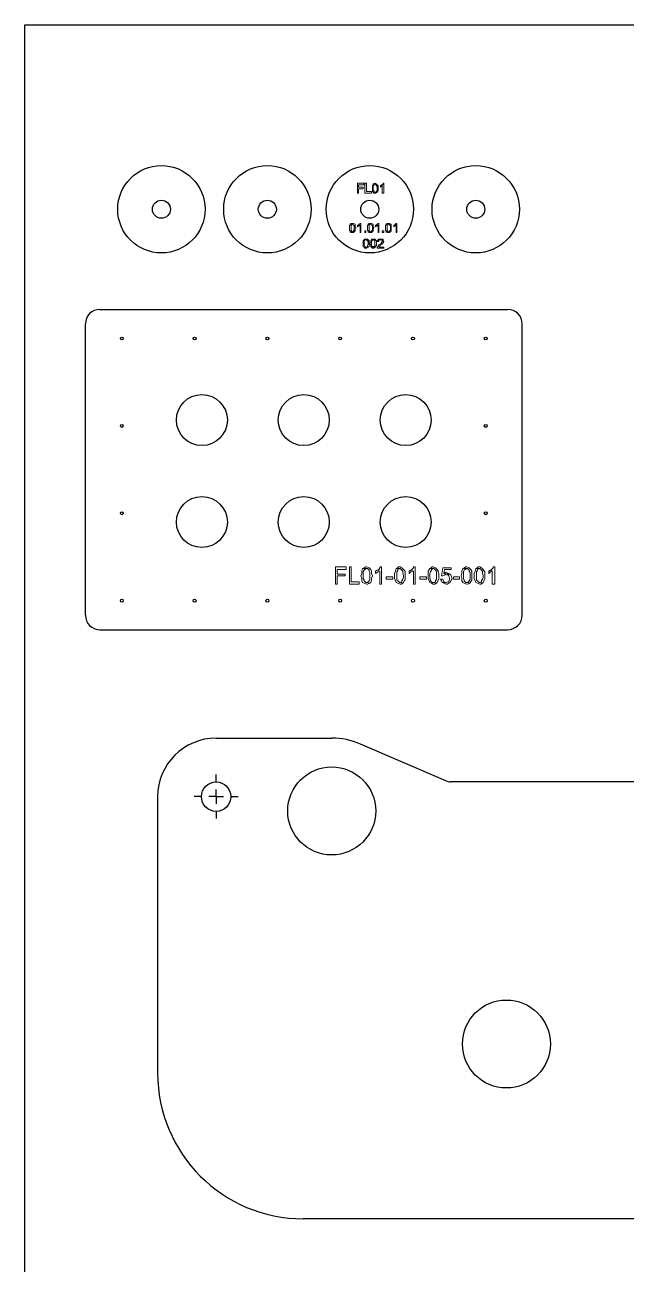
# Model space of a CAD drawing. Header units: millimetres. Extents: x 977 to 12288, y -94 to 5752.
# Drawn here: x 4496.1 to 4702.7, y 3909.1 to 4334.5 of the extents above; entities that cross this region are included whole.
import ezdxf

# ---------------------------------------------------------------- set-up
doc = ezdxf.new("R2010")
doc.units = ezdxf.units.MM
doc.layers.add('IGES$LEVEL$17', color=179, linetype='Continuous')

# ---------------------------------------------------------------- blocks, each defined once
blk = doc.blocks.new('SW_CENTERMARKSYMBOL_9')
at = {"layer": 'IGES$LEVEL$17', "color": 0}
for p, q in [((0, 5), (0, 7.55)), ((-5, 0), (-7.55, 0)), ((0, 0), (-2.5, 0)), ((0, 0), (0, 2.5)), ((0, 0), (0, -2.5)), ((0, 0), (2.5, 0)), ((5, 0), (7.55, 0)), ((0, -5), (0, -7.55))]:
    blk.add_line(p, q, dxfattribs=at)

msp = doc.modelspace()

# ---------------------------------------------------------------- linework, layer by layer
at = {"color": 7, "linetype": 'Continuous', "lineweight": 25}
for p, q in [((4521.92609047, 4236.83723018), (4661.92609047, 4236.83723018)), ((4516.92609047, 4131.83723018), (4516.92609047, 4231.83723018)), ((4666.92609047, 4131.83723018), (4666.92609047, 4231.83723018)), ((4521.92609047, 4126.83723018), (4661.92609047, 4126.83723018)), ((4561.81807738, 4089.65039199), (4601.51402229, 4089.65039199)), ((4640.75686531, 4074.97630327), (4611.39825867, 4087.61344647)), ((5553.3336824, 4074.65039199), (4642.33834313, 4074.65039199)), ((4541.74067406, 4069.57298867), (4541.74067406, 3974.65039199)), ((5260.05837794, 3924.65039199), (4591.74067406, 3924.65039199))]:
    msp.add_line(p, q, dxfattribs=at)
msp.add_lwpolyline([(4496.10751539, 2726.24700871), (4496.10751539, 4334.52942041), (5797.54761284, 4334.52942041)])
at = {"color": 4, "lineweight": 0}
for points in [[(4612.65424005, 4280.14527865), (4610.39794898, 4280.14527865), (4610.39794898, 4276.76084204), (4610.67998536, 4276.76084204), (4610.67998536, 4278.17102396), (4612.37220366, 4278.17102396), (4612.37220366, 4278.73509673), (4610.67998536, 4278.73509673), (4610.67998536, 4279.58120588), (4612.65424005, 4279.58120588)], [(4613.5003492, 4280.14527865), (4612.93627643, 4280.14527865), (4612.93627643, 4276.76084204), (4615.19256751, 4276.76084204), (4615.19256751, 4277.32491481), (4613.5003492, 4277.32491481)], [(4615.75664027, 4279.86324227), (4615.75664027, 4279.58120588), (4615.47460389, 4279.2991695), (4615.47460389, 4279.2991695), (4615.47460389, 4279.01713311), (4615.47460389, 4278.45306035), (4615.47460389, 4278.17102396), (4615.47460389, 4277.88898758), (4615.47460389, 4277.32491481), (4615.75664027, 4277.04287842), (4616.03867666, 4276.76084204), (4616.32071304, 4276.76084204), (4616.60274943, 4276.76084204), (4617.16682219, 4277.04287842), (4616.32071304, 4277.04287842), (4616.32071304, 4277.04287842), (4616.03867666, 4277.32491481), (4616.03867666, 4277.60695119), (4615.75664027, 4277.88898758), (4615.75664027, 4278.45306035), (4615.75664027, 4278.73509673), (4615.75664027, 4279.2991695), (4616.03867666, 4279.58120588), (4616.03867666, 4279.58120588), (4616.32071304, 4279.58120588)], [(4616.32071304, 4280.14527865), (4616.32071304, 4280.14527865), (4615.75664027, 4279.86324227), (4616.32071304, 4279.58120588), (4616.60274943, 4279.58120588), (4616.88478581, 4279.58120588), (4616.88478581, 4279.2991695), (4617.16682219, 4279.01713311), (4617.16682219, 4278.45306035), (4617.16682219, 4278.17102396), (4617.16682219, 4277.60695119), (4616.88478581, 4277.32491481), (4616.88478581, 4277.32491481), (4616.32071304, 4277.04287842), (4617.16682219, 4277.04287842), (4617.16682219, 4277.04287842), (4617.44885858, 4277.60695119), (4617.44885858, 4277.60695119), (4617.44885858, 4277.88898758), (4617.44885858, 4278.45306035), (4617.44885858, 4278.73509673), (4617.44885858, 4279.2991695), (4617.44885858, 4279.2991695), (4617.16682219, 4279.58120588), (4617.16682219, 4279.58120588), (4616.88478581, 4279.86324227), (4616.88478581, 4279.86324227)], [(4618.57700412, 4279.58120588), (4618.29496773, 4279.2991695), (4618.29496773, 4278.73509673), (4618.29496773, 4278.73509673), (4618.57700412, 4279.01713311), (4618.57700412, 4279.01713311), (4618.8590405, 4279.2991695)], [(4619.42311327, 4280.14527865), (4619.14107688, 4280.14527865), (4619.14107688, 4279.86324227), (4618.8590405, 4279.58120588), (4618.57700412, 4279.58120588), (4618.8590405, 4279.2991695), (4618.8590405, 4276.76084204), (4619.42311327, 4276.76084204)], [(4608.1416579, 4266.32549583), (4607.85962152, 4266.04345944), (4607.85962152, 4265.76142306), (4607.57758513, 4265.76142306), (4607.57758513, 4265.19735029), (4607.57758513, 4264.91531391), (4607.57758513, 4264.63327752), (4607.57758513, 4264.06920475), (4607.85962152, 4263.78716837), (4607.85962152, 4263.50513199), (4608.1416579, 4263.2230956), (4608.70573067, 4263.2230956), (4608.98776705, 4263.2230956), (4609.26980344, 4263.50513199), (4608.70573067, 4263.50513199), (4608.42369429, 4263.50513199), (4608.1416579, 4263.78716837), (4608.1416579, 4263.78716837), (4608.1416579, 4264.35124114), (4608.1416579, 4264.91531391), (4608.1416579, 4265.19735029), (4608.1416579, 4265.47938668), (4608.1416579, 4265.76142306), (4608.42369429, 4266.04345944), (4608.70573067, 4266.04345944)], [(4608.70573067, 4266.32549583), (4608.42369429, 4266.32549583), (4608.1416579, 4266.32549583), (4608.70573067, 4266.04345944), (4608.70573067, 4266.04345944), (4608.98776705, 4265.76142306), (4609.26980344, 4265.76142306), (4609.26980344, 4265.47938668), (4609.26980344, 4264.91531391), (4609.26980344, 4264.63327752), (4609.26980344, 4264.06920475), (4608.98776705, 4263.78716837), (4608.98776705, 4263.78716837), (4608.70573067, 4263.50513199), (4609.26980344, 4263.50513199), (4609.26980344, 4263.50513199), (4609.55183982, 4263.78716837), (4609.55183982, 4264.06920475), (4609.55183982, 4264.35124114), (4609.83387621, 4264.91531391), (4609.55183982, 4265.19735029), (4609.55183982, 4265.47938668), (4609.55183982, 4265.76142306), (4609.55183982, 4266.04345944), (4609.55183982, 4266.04345944), (4608.98776705, 4266.32549583), (4608.98776705, 4266.32549583)], [(4610.67998536, 4265.76142306), (4610.39794898, 4265.76142306), (4610.39794898, 4265.19735029), (4610.39794898, 4265.19735029), (4610.67998536, 4265.47938668), (4610.96202174, 4265.47938668), (4611.24405813, 4265.76142306)], [(4611.52609451, 4266.32549583), (4611.24405813, 4266.32549583), (4611.24405813, 4266.32549583), (4610.96202174, 4266.04345944), (4610.67998536, 4265.76142306), (4611.24405813, 4265.76142306), (4611.24405813, 4263.2230956), (4611.52609451, 4263.2230956)], [(4612.93627643, 4263.2230956), (4612.93627643, 4263.78716837), (4613.21831282, 4263.78716837), (4613.21831282, 4263.2230956), (4612.93627643, 4263.2230956)], [(4614.34645835, 4266.32549583), (4614.06442197, 4266.04345944), (4614.06442197, 4265.76142306), (4613.78238559, 4265.76142306), (4613.78238559, 4265.19735029), (4613.78238559, 4264.91531391), (4613.78238559, 4264.63327752), (4613.78238559, 4264.06920475), (4614.06442197, 4263.78716837), (4614.06442197, 4263.50513199), (4614.34645835, 4263.2230956), (4614.91053112, 4263.2230956), (4615.19256751, 4263.2230956), (4615.47460389, 4263.50513199), (4614.91053112, 4263.50513199), (4614.62849474, 4263.50513199), (4614.34645835, 4263.78716837), (4614.34645835, 4263.78716837), (4614.34645835, 4264.35124114), (4614.34645835, 4264.91531391), (4614.34645835, 4265.19735029), (4614.34645835, 4265.47938668), (4614.34645835, 4265.76142306), (4614.34645835, 4266.04345944), (4614.91053112, 4266.04345944)], [(4614.91053112, 4266.32549583), (4614.62849474, 4266.32549583), (4614.34645835, 4266.32549583), (4614.91053112, 4266.04345944), (4614.91053112, 4266.04345944), (4615.19256751, 4265.76142306), (4615.47460389, 4265.76142306), (4615.47460389, 4265.47938668), (4615.47460389, 4264.91531391), (4615.47460389, 4264.63327752), (4615.47460389, 4264.06920475), (4615.19256751, 4263.78716837), (4615.19256751, 4263.78716837), (4614.91053112, 4263.50513199), (4615.47460389, 4263.50513199), (4615.47460389, 4263.50513199), (4615.75664027, 4263.78716837), (4615.75664027, 4264.06920475), (4615.75664027, 4264.35124114), (4616.03867666, 4264.91531391), (4615.75664027, 4265.19735029), (4615.75664027, 4265.47938668), (4615.75664027, 4265.76142306), (4615.75664027, 4266.04345944), (4615.75664027, 4266.04345944), (4615.19256751, 4266.32549583), (4615.19256751, 4266.32549583)], [(4616.88478581, 4265.76142306), (4616.60274943, 4265.76142306), (4616.60274943, 4265.19735029), (4616.60274943, 4265.19735029), (4616.88478581, 4265.47938668), (4617.16682219, 4265.47938668), (4617.44885858, 4265.76142306)], [(4617.73089496, 4266.32549583), (4617.44885858, 4266.32549583), (4617.44885858, 4266.32549583), (4617.16682219, 4266.04345944), (4616.88478581, 4265.76142306), (4617.44885858, 4265.76142306), (4617.44885858, 4263.2230956), (4617.73089496, 4263.2230956)], [(4618.8590405, 4263.2230956), (4618.8590405, 4263.78716837), (4619.42311327, 4263.78716837), (4619.42311327, 4263.2230956), (4618.8590405, 4263.2230956)], [(4620.5512588, 4266.32549583), (4620.26922242, 4266.04345944), (4620.26922242, 4265.76142306), (4619.98718604, 4265.76142306), (4619.98718604, 4265.19735029), (4619.98718604, 4264.91531391), (4619.98718604, 4264.63327752), (4619.98718604, 4264.06920475), (4620.26922242, 4263.78716837), (4620.26922242, 4263.50513199), (4620.5512588, 4263.2230956), (4621.11533157, 4263.2230956), (4621.39736796, 4263.2230956), (4621.67940434, 4263.50513199), (4621.11533157, 4263.50513199), (4620.83329519, 4263.50513199), (4620.5512588, 4263.78716837), (4620.5512588, 4263.78716837), (4620.5512588, 4264.35124114), (4620.5512588, 4264.91531391), (4620.5512588, 4265.19735029), (4620.5512588, 4265.47938668), (4620.5512588, 4265.76142306), (4620.5512588, 4266.04345944), (4621.11533157, 4266.04345944)], [(4621.11533157, 4266.32549583), (4620.83329519, 4266.32549583), (4620.5512588, 4266.32549583), (4621.11533157, 4266.04345944), (4621.11533157, 4266.04345944), (4621.39736796, 4265.76142306), (4621.67940434, 4265.76142306), (4621.67940434, 4265.47938668), (4621.67940434, 4264.91531391), (4621.67940434, 4264.63327752), (4621.67940434, 4264.06920475), (4621.39736796, 4263.78716837), (4621.39736796, 4263.78716837), (4621.11533157, 4263.50513199), (4621.67940434, 4263.50513199), (4621.67940434, 4263.50513199), (4621.96144073, 4263.78716837), (4621.96144073, 4264.06920475), (4621.96144073, 4264.35124114), (4621.96144073, 4264.91531391), (4621.96144073, 4265.19735029), (4621.96144073, 4265.47938668), (4621.96144073, 4265.76142306), (4621.96144073, 4266.04345944), (4621.67940434, 4266.04345944), (4621.39736796, 4266.32549583), (4621.39736796, 4266.32549583)], [(4623.08958626, 4265.76142306), (4622.80754988, 4265.76142306), (4622.80754988, 4265.19735029), (4622.80754988, 4265.19735029), (4623.08958626, 4265.47938668), (4623.37162265, 4265.47938668), (4623.65365903, 4265.76142306)], [(4623.93569541, 4266.32549583), (4623.65365903, 4266.32549583), (4623.65365903, 4266.32549583), (4623.37162265, 4266.04345944), (4623.08958626, 4265.76142306), (4623.65365903, 4265.76142306), (4623.65365903, 4263.2230956), (4623.93569541, 4263.2230956)], [(4612.65424005, 4260.96680453), (4612.65424005, 4260.68476814), (4612.37220366, 4260.40273176), (4612.37220366, 4260.40273176), (4612.37220366, 4259.83865899), (4612.37220366, 4259.55662261), (4612.37220366, 4259.27458622), (4612.37220366, 4258.99254984), (4612.37220366, 4258.42847707), (4612.65424005, 4258.14644069), (4612.93627643, 4257.8644043), (4613.21831282, 4257.8644043), (4613.5003492, 4257.8644043), (4613.78238559, 4258.14644069), (4613.21831282, 4258.14644069), (4613.21831282, 4258.14644069), (4612.93627643, 4258.42847707), (4612.93627643, 4258.42847707), (4612.65424005, 4258.99254984), (4612.65424005, 4259.55662261), (4612.65424005, 4259.83865899), (4612.65424005, 4260.12069538), (4612.93627643, 4260.68476814), (4612.93627643, 4260.68476814), (4613.21831282, 4260.68476814)], [(4613.21831282, 4260.96680453), (4613.21831282, 4260.96680453), (4612.65424005, 4260.96680453), (4613.21831282, 4260.68476814), (4613.5003492, 4260.68476814), (4613.78238559, 4260.40273176), (4613.78238559, 4260.40273176), (4614.06442197, 4260.12069538), (4614.06442197, 4259.55662261), (4614.06442197, 4259.27458622), (4613.78238559, 4258.71051346), (4613.78238559, 4258.42847707), (4613.78238559, 4258.42847707), (4613.21831282, 4258.14644069), (4613.78238559, 4258.14644069), (4614.06442197, 4258.14644069), (4614.34645835, 4258.42847707), (4614.34645835, 4258.71051346), (4614.34645835, 4258.99254984), (4614.34645835, 4259.55662261), (4614.34645835, 4259.83865899), (4614.34645835, 4260.12069538), (4614.34645835, 4260.40273176), (4614.06442197, 4260.68476814), (4614.06442197, 4260.68476814), (4613.78238559, 4260.96680453), (4613.78238559, 4260.96680453)], [(4615.19256751, 4260.96680453), (4615.19256751, 4260.68476814), (4614.91053112, 4260.40273176), (4614.91053112, 4260.40273176), (4614.91053112, 4259.83865899), (4614.62849474, 4259.55662261), (4614.62849474, 4259.27458622), (4614.91053112, 4258.99254984), (4614.91053112, 4258.42847707), (4615.19256751, 4258.14644069), (4615.47460389, 4257.8644043), (4615.75664027, 4257.8644043), (4616.03867666, 4257.8644043), (4616.32071304, 4258.14644069), (4615.75664027, 4258.14644069), (4615.75664027, 4258.14644069), (4615.47460389, 4258.42847707), (4615.19256751, 4258.42847707), (4615.19256751, 4258.99254984), (4615.19256751, 4259.55662261), (4615.19256751, 4259.83865899), (4615.19256751, 4260.12069538), (4615.47460389, 4260.68476814), (4615.47460389, 4260.68476814), (4615.75664027, 4260.68476814)], [(4615.75664027, 4260.96680453), (4615.47460389, 4260.96680453), (4615.19256751, 4260.96680453), (4615.75664027, 4260.68476814), (4616.03867666, 4260.68476814), (4616.32071304, 4260.40273176), (4616.32071304, 4260.40273176), (4616.32071304, 4260.12069538), (4616.32071304, 4259.55662261), (4616.32071304, 4259.27458622), (4616.32071304, 4258.71051346), (4616.32071304, 4258.42847707), (4616.03867666, 4258.42847707), (4615.75664027, 4258.14644069), (4616.32071304, 4258.14644069), (4616.60274943, 4258.14644069), (4616.60274943, 4258.42847707), (4616.88478581, 4258.71051346), (4616.88478581, 4258.99254984), (4616.88478581, 4259.55662261), (4616.88478581, 4259.83865899), (4616.88478581, 4260.12069538), (4616.88478581, 4260.40273176), (4616.60274943, 4260.68476814), (4616.60274943, 4260.68476814), (4616.32071304, 4260.96680453), (4616.32071304, 4260.96680453)], [(4619.14107688, 4260.96680453), (4618.29496773, 4260.68476814), (4618.29496773, 4260.68476814), (4618.8590405, 4260.68476814), (4618.8590405, 4260.68476814), (4618.8590405, 4260.12069538), (4618.8590405, 4260.12069538), (4618.57700412, 4259.83865899), (4618.57700412, 4259.55662261), (4618.29496773, 4259.27458622), (4618.01293135, 4258.99254984), (4617.73089496, 4258.99254984), (4617.44885858, 4258.71051346), (4617.44885858, 4258.42847707), (4617.16682219, 4258.14644069), (4617.16682219, 4257.8644043), (4619.42311327, 4257.8644043), (4619.42311327, 4258.14644069), (4617.73089496, 4258.14644069), (4618.01293135, 4258.42847707), (4618.01293135, 4258.71051346), (4618.29496773, 4258.99254984), (4618.29496773, 4258.99254984), (4618.8590405, 4259.27458622), (4618.8590405, 4259.55662261), (4619.14107688, 4259.55662261), (4619.14107688, 4259.83865899), (4619.42311327, 4260.12069538), (4619.14107688, 4260.40273176)], [(4618.29496773, 4260.96680453), (4618.01293135, 4260.96680453), (4617.44885858, 4260.96680453), (4617.44885858, 4260.68476814), (4617.16682219, 4260.12069538), (4617.73089496, 4260.12069538), (4617.73089496, 4260.40273176), (4617.73089496, 4260.68476814), (4618.01293135, 4260.68476814), (4618.29496773, 4260.68476814), (4619.14107688, 4260.96680453), (4618.8590405, 4260.96680453)], [(4606.4494396, 4148.43428726), (4602.7829666, 4148.43428726), (4602.7829666, 4142.51152319), (4603.34703937, 4142.51152319), (4603.34703937, 4145.33188703), (4606.16740321, 4145.33188703), (4606.16740321, 4145.8959598), (4603.34703937, 4145.8959598), (4603.34703937, 4147.5881781), (4606.4494396, 4147.5881781)], [(4608.1416579, 4148.43428726), (4607.57758513, 4148.43428726), (4607.57758513, 4142.51152319), (4610.96202174, 4142.51152319), (4610.96202174, 4143.35763234), (4608.1416579, 4143.35763234)], [(4613.5003492, 4148.43428726), (4613.21831282, 4148.43428726), (4612.37220366, 4147.87021449), (4613.5003492, 4147.87021449), (4613.78238559, 4147.87021449), (4614.34645835, 4147.30614172), (4614.34645835, 4147.02410534), (4614.62849474, 4146.46003257), (4614.62849474, 4145.33188703), (4614.62849474, 4144.76781426), (4614.62849474, 4144.20374149), (4614.34645835, 4143.63966873), (4614.06442197, 4143.35763234), (4613.5003492, 4143.07559596), (4614.62849474, 4142.79355957), (4614.91053112, 4143.07559596), (4615.19256751, 4143.92170511), (4615.19256751, 4143.92170511), (4615.19256751, 4144.48577788), (4615.47460389, 4145.33188703), (4615.19256751, 4146.17799618), (4615.19256751, 4146.74206895), (4615.19256751, 4147.02410534), (4614.91053112, 4147.5881781), (4614.91053112, 4147.5881781), (4614.34645835, 4148.15225087), (4614.34645835, 4148.15225087)], [(4618.57700412, 4148.43428726), (4618.29496773, 4148.43428726), (4618.01293135, 4148.15225087), (4617.73089496, 4147.5881781), (4617.16682219, 4147.30614172), (4618.01293135, 4147.02410534), (4618.01293135, 4142.51152319), (4618.57700412, 4142.51152319)], [(4625.06384095, 4148.43428726), (4624.49976818, 4148.43428726), (4623.93569541, 4147.87021449), (4625.06384095, 4147.87021449), (4625.06384095, 4147.87021449), (4625.62791372, 4147.30614172), (4625.9099501, 4147.02410534), (4625.9099501, 4146.46003257), (4626.19198649, 4145.33188703), (4626.19198649, 4144.76781426), (4625.9099501, 4144.20374149), (4625.62791372, 4143.63966873), (4625.62791372, 4143.35763234), (4625.06384095, 4143.07559596), (4625.9099501, 4142.79355957), (4626.19198649, 4143.07559596), (4626.47402287, 4143.92170511), (4626.75605926, 4143.92170511), (4626.75605926, 4144.48577788), (4626.75605926, 4145.33188703), (4626.75605926, 4146.17799618), (4626.75605926, 4146.74206895), (4626.75605926, 4147.02410534), (4626.19198649, 4147.5881781), (4626.19198649, 4147.5881781), (4625.62791372, 4148.15225087), (4625.62791372, 4148.15225087)], [(4630.14049587, 4148.43428726), (4629.5764231, 4148.43428726), (4629.5764231, 4148.15225087), (4629.01235033, 4147.5881781), (4628.73031394, 4147.30614172), (4629.5764231, 4147.02410534), (4629.5764231, 4142.51152319), (4630.14049587, 4142.51152319)], [(4636.34529632, 4148.43428726), (4636.06325993, 4148.43428726), (4635.49918716, 4147.87021449), (4636.34529632, 4147.87021449), (4636.6273327, 4147.87021449), (4637.19140547, 4147.30614172), (4637.47344185, 4147.02410534), (4637.47344185, 4146.46003257), (4637.47344185, 4145.33188703), (4637.47344185, 4144.76781426), (4637.47344185, 4144.20374149), (4637.19140547, 4143.63966873), (4637.19140547, 4143.35763234), (4636.34529632, 4143.07559596), (4637.47344185, 4142.79355957), (4637.75547824, 4143.07559596), (4638.03751462, 4143.92170511), (4638.03751462, 4143.92170511), (4638.31955101, 4144.48577788), (4638.31955101, 4145.33188703), (4638.31955101, 4146.17799618), (4638.03751462, 4146.74206895), (4638.03751462, 4147.02410534), (4637.75547824, 4147.5881781), (4637.75547824, 4147.5881781), (4637.19140547, 4148.15225087), (4637.19140547, 4148.15225087)], [(4647.90878807, 4148.43428726), (4647.62675168, 4148.43428726), (4646.78064253, 4147.87021449), (4647.90878807, 4147.87021449), (4648.19082445, 4147.87021449), (4648.75489722, 4147.30614172), (4648.75489722, 4147.02410534), (4649.0369336, 4146.46003257), (4649.0369336, 4145.33188703), (4649.0369336, 4144.76781426), (4649.0369336, 4144.20374149), (4648.75489722, 4143.63966873), (4648.47286083, 4143.35763234), (4647.90878807, 4143.07559596), (4649.0369336, 4142.79355957), (4649.0369336, 4143.07559596), (4649.60100637, 4143.92170511), (4649.60100637, 4143.92170511), (4649.60100637, 4144.48577788), (4649.60100637, 4145.33188703), (4649.60100637, 4146.17799618), (4649.60100637, 4146.74206895), (4649.60100637, 4147.02410534), (4649.31896999, 4147.5881781), (4649.31896999, 4147.5881781), (4648.75489722, 4148.15225087), (4648.75489722, 4148.15225087)], [(4652.42137021, 4148.43428726), (4651.85729744, 4148.43428726), (4651.29322468, 4147.87021449), (4652.42137021, 4147.87021449), (4652.42137021, 4147.87021449), (4652.98544298, 4147.30614172), (4653.26747936, 4147.02410534), (4653.26747936, 4146.46003257), (4653.54951575, 4145.33188703), (4653.54951575, 4144.76781426), (4653.26747936, 4144.20374149), (4652.98544298, 4143.63966873), (4652.98544298, 4143.35763234), (4652.42137021, 4143.07559596), (4653.26747936, 4142.79355957), (4653.54951575, 4143.07559596), (4653.83155213, 4143.92170511), (4653.83155213, 4143.92170511), (4654.11358852, 4144.48577788), (4654.11358852, 4145.33188703), (4654.11358852, 4146.17799618), (4654.11358852, 4146.74206895), (4653.83155213, 4147.02410534), (4653.54951575, 4147.5881781), (4653.54951575, 4147.5881781), (4652.98544298, 4148.15225087), (4652.98544298, 4148.15225087)], [(4657.49802513, 4148.43428726), (4656.93395236, 4148.43428726), (4656.93395236, 4148.15225087), (4656.36987959, 4147.5881781), (4656.08784321, 4147.30614172), (4656.65191597, 4147.02410534), (4656.65191597, 4142.51152319), (4657.49802513, 4142.51152319)], [(4612.37220366, 4147.87021449), (4612.09016728, 4147.87021449), (4611.8081309, 4147.02410534), (4611.8081309, 4147.02410534), (4611.8081309, 4146.17799618), (4611.52609451, 4145.33188703), (4611.52609451, 4145.33188703), (4611.8081309, 4144.48577788), (4611.8081309, 4143.63966873), (4612.09016728, 4143.07559596), (4612.65424005, 4142.79355957), (4613.5003492, 4142.51152319), (4613.78238559, 4142.51152319), (4614.62849474, 4142.79355957), (4613.5003492, 4143.07559596), (4613.21831282, 4143.07559596), (4612.65424005, 4143.63966873), (4612.65424005, 4143.92170511), (4612.37220366, 4144.48577788), (4612.37220366, 4145.33188703), (4612.37220366, 4146.17799618), (4612.37220366, 4146.74206895), (4612.65424005, 4147.30614172), (4612.93627643, 4147.5881781), (4613.5003492, 4147.87021449)], [(4617.16682219, 4147.30614172), (4616.60274943, 4147.02410534), (4616.60274943, 4146.17799618), (4616.60274943, 4146.17799618), (4617.44885858, 4146.74206895), (4617.44885858, 4146.74206895), (4618.01293135, 4147.02410534)], [(4620.26922242, 4144.20374149), (4620.26922242, 4145.04985065), (4622.52551349, 4145.04985065), (4622.52551349, 4144.20374149), (4620.26922242, 4144.20374149)], [(4623.93569541, 4147.87021449), (4623.65365903, 4147.87021449), (4623.37162265, 4147.02410534), (4623.37162265, 4147.02410534), (4623.08958626, 4146.17799618), (4623.08958626, 4145.33188703), (4623.08958626, 4145.33188703), (4623.08958626, 4144.48577788), (4623.37162265, 4143.63966873), (4623.65365903, 4143.07559596), (4624.2177318, 4142.79355957), (4625.06384095, 4142.51152319), (4625.34587733, 4142.51152319), (4625.9099501, 4142.79355957), (4625.06384095, 4143.07559596), (4624.78180457, 4143.07559596), (4624.2177318, 4143.63966873), (4623.93569541, 4143.92170511), (4623.93569541, 4144.48577788), (4623.93569541, 4145.33188703), (4623.93569541, 4146.17799618), (4623.93569541, 4146.74206895), (4624.2177318, 4147.30614172), (4624.2177318, 4147.5881781), (4625.06384095, 4147.87021449)], [(4628.73031394, 4147.30614172), (4628.16624118, 4147.02410534), (4628.16624118, 4146.17799618), (4628.16624118, 4146.17799618), (4628.73031394, 4146.74206895), (4628.73031394, 4146.74206895), (4629.5764231, 4147.02410534)], [(4631.83271417, 4144.20374149), (4631.83271417, 4145.04985065), (4634.08900524, 4145.04985065), (4634.08900524, 4144.20374149), (4631.83271417, 4144.20374149)], [(4635.49918716, 4147.87021449), (4635.21715078, 4147.87021449), (4634.65307801, 4147.02410534), (4634.65307801, 4147.02410534), (4634.65307801, 4146.17799618), (4634.65307801, 4145.33188703), (4634.65307801, 4145.33188703), (4634.65307801, 4144.48577788), (4634.9351144, 4143.63966873), (4635.21715078, 4143.07559596), (4635.78122355, 4142.79355957), (4636.34529632, 4142.51152319), (4636.90936908, 4142.51152319), (4637.47344185, 4142.79355957), (4636.34529632, 4143.07559596), (4636.06325993, 4143.07559596), (4635.49918716, 4143.63966873), (4635.49918716, 4143.92170511), (4635.21715078, 4144.48577788), (4635.21715078, 4145.33188703), (4635.21715078, 4146.17799618), (4635.49918716, 4146.74206895), (4635.78122355, 4147.30614172), (4635.78122355, 4147.5881781), (4636.34529632, 4147.87021449)], [(4639.72973293, 4144.20374149), (4638.88362377, 4144.20374149), (4639.16566016, 4143.63966873), (4639.44769654, 4143.07559596), (4640.85787846, 4143.07559596), (4640.85787846, 4143.07559596), (4640.01176931, 4143.35763234), (4640.01176931, 4143.35763234)], [(4642.55009677, 4148.15225087), (4639.72973293, 4148.15225087), (4639.16566016, 4145.33188703), (4639.72973293, 4145.33188703), (4640.29380569, 4145.61392342), (4640.85787846, 4145.8959598), (4642.26806038, 4145.8959598), (4640.01176931, 4146.17799618), (4640.29380569, 4147.5881781), (4642.55009677, 4147.5881781)], [(4642.26806038, 4145.8959598), (4640.85787846, 4145.8959598), (4641.13991485, 4145.8959598), (4641.70398761, 4145.33188703), (4641.70398761, 4145.33188703), (4641.986024, 4144.48577788), (4641.986024, 4144.20374149), (4641.70398761, 4143.35763234), (4641.42195123, 4143.35763234), (4640.85787846, 4143.07559596), (4639.44769654, 4143.07559596), (4640.01176931, 4142.79355957), (4640.85787846, 4142.51152319), (4641.13991485, 4142.51152319), (4641.70398761, 4142.79355957), (4642.26806038, 4143.35763234), (4642.55009677, 4143.92170511), (4642.83213315, 4144.48577788), (4642.55009677, 4145.33188703)], [(4640.85787846, 4146.46003257), (4640.57584208, 4146.46003257), (4640.01176931, 4146.17799618), (4642.26806038, 4145.8959598), (4641.70398761, 4146.17799618)], [(4643.39620592, 4144.20374149), (4643.39620592, 4145.04985065), (4645.37046061, 4145.04985065), (4645.37046061, 4144.20374149), (4643.39620592, 4144.20374149)], [(4646.78064253, 4147.87021449), (4646.49860615, 4147.87021449), (4646.21656976, 4147.02410534), (4646.21656976, 4147.02410534), (4646.21656976, 4146.17799618), (4645.93453338, 4145.33188703), (4645.93453338, 4145.33188703), (4646.21656976, 4144.48577788), (4646.21656976, 4143.63966873), (4646.49860615, 4143.07559596), (4647.06267891, 4142.79355957), (4647.90878807, 4142.51152319), (4648.19082445, 4142.51152319), (4649.0369336, 4142.79355957), (4647.90878807, 4143.07559596), (4647.62675168, 4143.07559596), (4647.06267891, 4143.63966873), (4647.06267891, 4143.92170511), (4646.78064253, 4144.48577788), (4646.78064253, 4145.33188703), (4646.78064253, 4146.17799618), (4646.78064253, 4146.74206895), (4647.06267891, 4147.30614172), (4647.3447153, 4147.5881781), (4647.90878807, 4147.87021449)], [(4651.29322468, 4147.87021449), (4651.01118829, 4147.87021449), (4650.72915191, 4147.02410534), (4650.72915191, 4147.02410534), (4650.44711552, 4146.17799618), (4650.44711552, 4145.33188703), (4650.44711552, 4145.33188703), (4650.44711552, 4144.48577788), (4650.72915191, 4143.63966873), (4651.01118829, 4143.07559596), (4651.57526106, 4142.79355957), (4652.42137021, 4142.51152319), (4652.7034066, 4142.51152319), (4653.26747936, 4142.79355957), (4652.42137021, 4143.07559596), (4652.13933383, 4143.07559596), (4651.57526106, 4143.63966873), (4651.29322468, 4143.92170511), (4651.29322468, 4144.48577788), (4651.29322468, 4145.33188703), (4651.29322468, 4146.17799618), (4651.29322468, 4146.74206895), (4651.57526106, 4147.30614172), (4651.57526106, 4147.5881781), (4652.42137021, 4147.87021449)], [(4656.08784321, 4147.30614172), (4655.52377044, 4147.02410534), (4655.52377044, 4146.17799618), (4655.52377044, 4146.17799618), (4656.08784321, 4146.74206895), (4656.08784321, 4146.74206895), (4656.65191597, 4147.02410534)]]:
    msp.add_lwpolyline(points, close=True, dxfattribs=at)
for centre, radius in [((4543.02289259, 4271.20937707), 15), ((4579.4131561, 4271.20937707), 15), ((4614.60374046, 4271.20937707), 15), ((4650.99399151, 4271.20937707), 15), ((4543.02289259, 4271.20937707), 3.1), ((4579.4131561, 4271.20937707), 3.1), ((4614.60374046, 4271.20937707), 3.1), ((4650.99399151, 4271.20937707), 3.1)]:
    msp.add_circle(centre, radius)
at = {"color": 7, "linetype": 'Continuous', "lineweight": 25}
for centre, radius in [((4529.42609047, 4226.83723018), 0.5), ((4554.42609047, 4226.83723018), 0.5), ((4579.42609047, 4226.83723018), 0.5), ((4604.42609047, 4226.83723018), 0.5), ((4629.42609047, 4226.83723018), 0.5), ((4654.42609047, 4226.83723018), 0.5), ((4556.92609047, 4198.83723018), 8.75), ((4591.92609047, 4198.83723018), 8.75), ((4626.92609047, 4198.83723018), 8.75), ((4529.42609047, 4196.83723018), 0.5), ((4654.42609047, 4196.83723018), 0.5), ((4556.92609047, 4163.83723018), 8.75), ((4591.92609047, 4163.83723018), 8.75), ((4626.92609047, 4163.83723018), 8.75), ((4529.42609047, 4166.83723018), 0.5), ((4654.42609047, 4166.83723018), 0.5), ((4529.42609047, 4136.83723018), 0.5), ((4554.42609047, 4136.83723018), 0.5), ((4579.42609047, 4136.83723018), 0.5), ((4604.42609047, 4136.83723018), 0.5), ((4629.42609047, 4136.83723018), 0.5), ((4654.42609047, 4136.83723018), 0.5), ((4601.51402229, 4064.65039199), 15.1), ((4561.81807738, 4069.57298867), 5.05), ((4661.51402229, 3984.65039199), 15.1)]:
    msp.add_circle(centre, radius, dxfattribs=at)
for centre, radius, start, end in [((4521.92609047, 4231.83723018), 5, 90, 180), ((4661.92609047, 4231.83723018), 5, 0, 90), ((4521.92609047, 4131.83723018), 5, 180, 270), ((4661.92609047, 4131.83723018), 5, 270, 0), ((4561.81807738, 4069.57298867), 20.07740332, 90, 180), ((4601.51402229, 4064.65039199), 25, 66.7109819763, 90), ((4642.33834313, 4078.65039199), 4, 246.7109819763, 270), ((4591.74067406, 3974.65039199), 50, 180, 270)]:
    msp.add_arc(centre, radius, start, end, dxfattribs=at)

# ---------------------------------------------------------------- block references
at = {"layer": 'IGES$LEVEL$17'}
msp.add_blockref('SW_CENTERMARKSYMBOL_9', (4561.81807738, 4069.57298867), dxfattribs=at)

doc.saveas('drawing.dxf')
